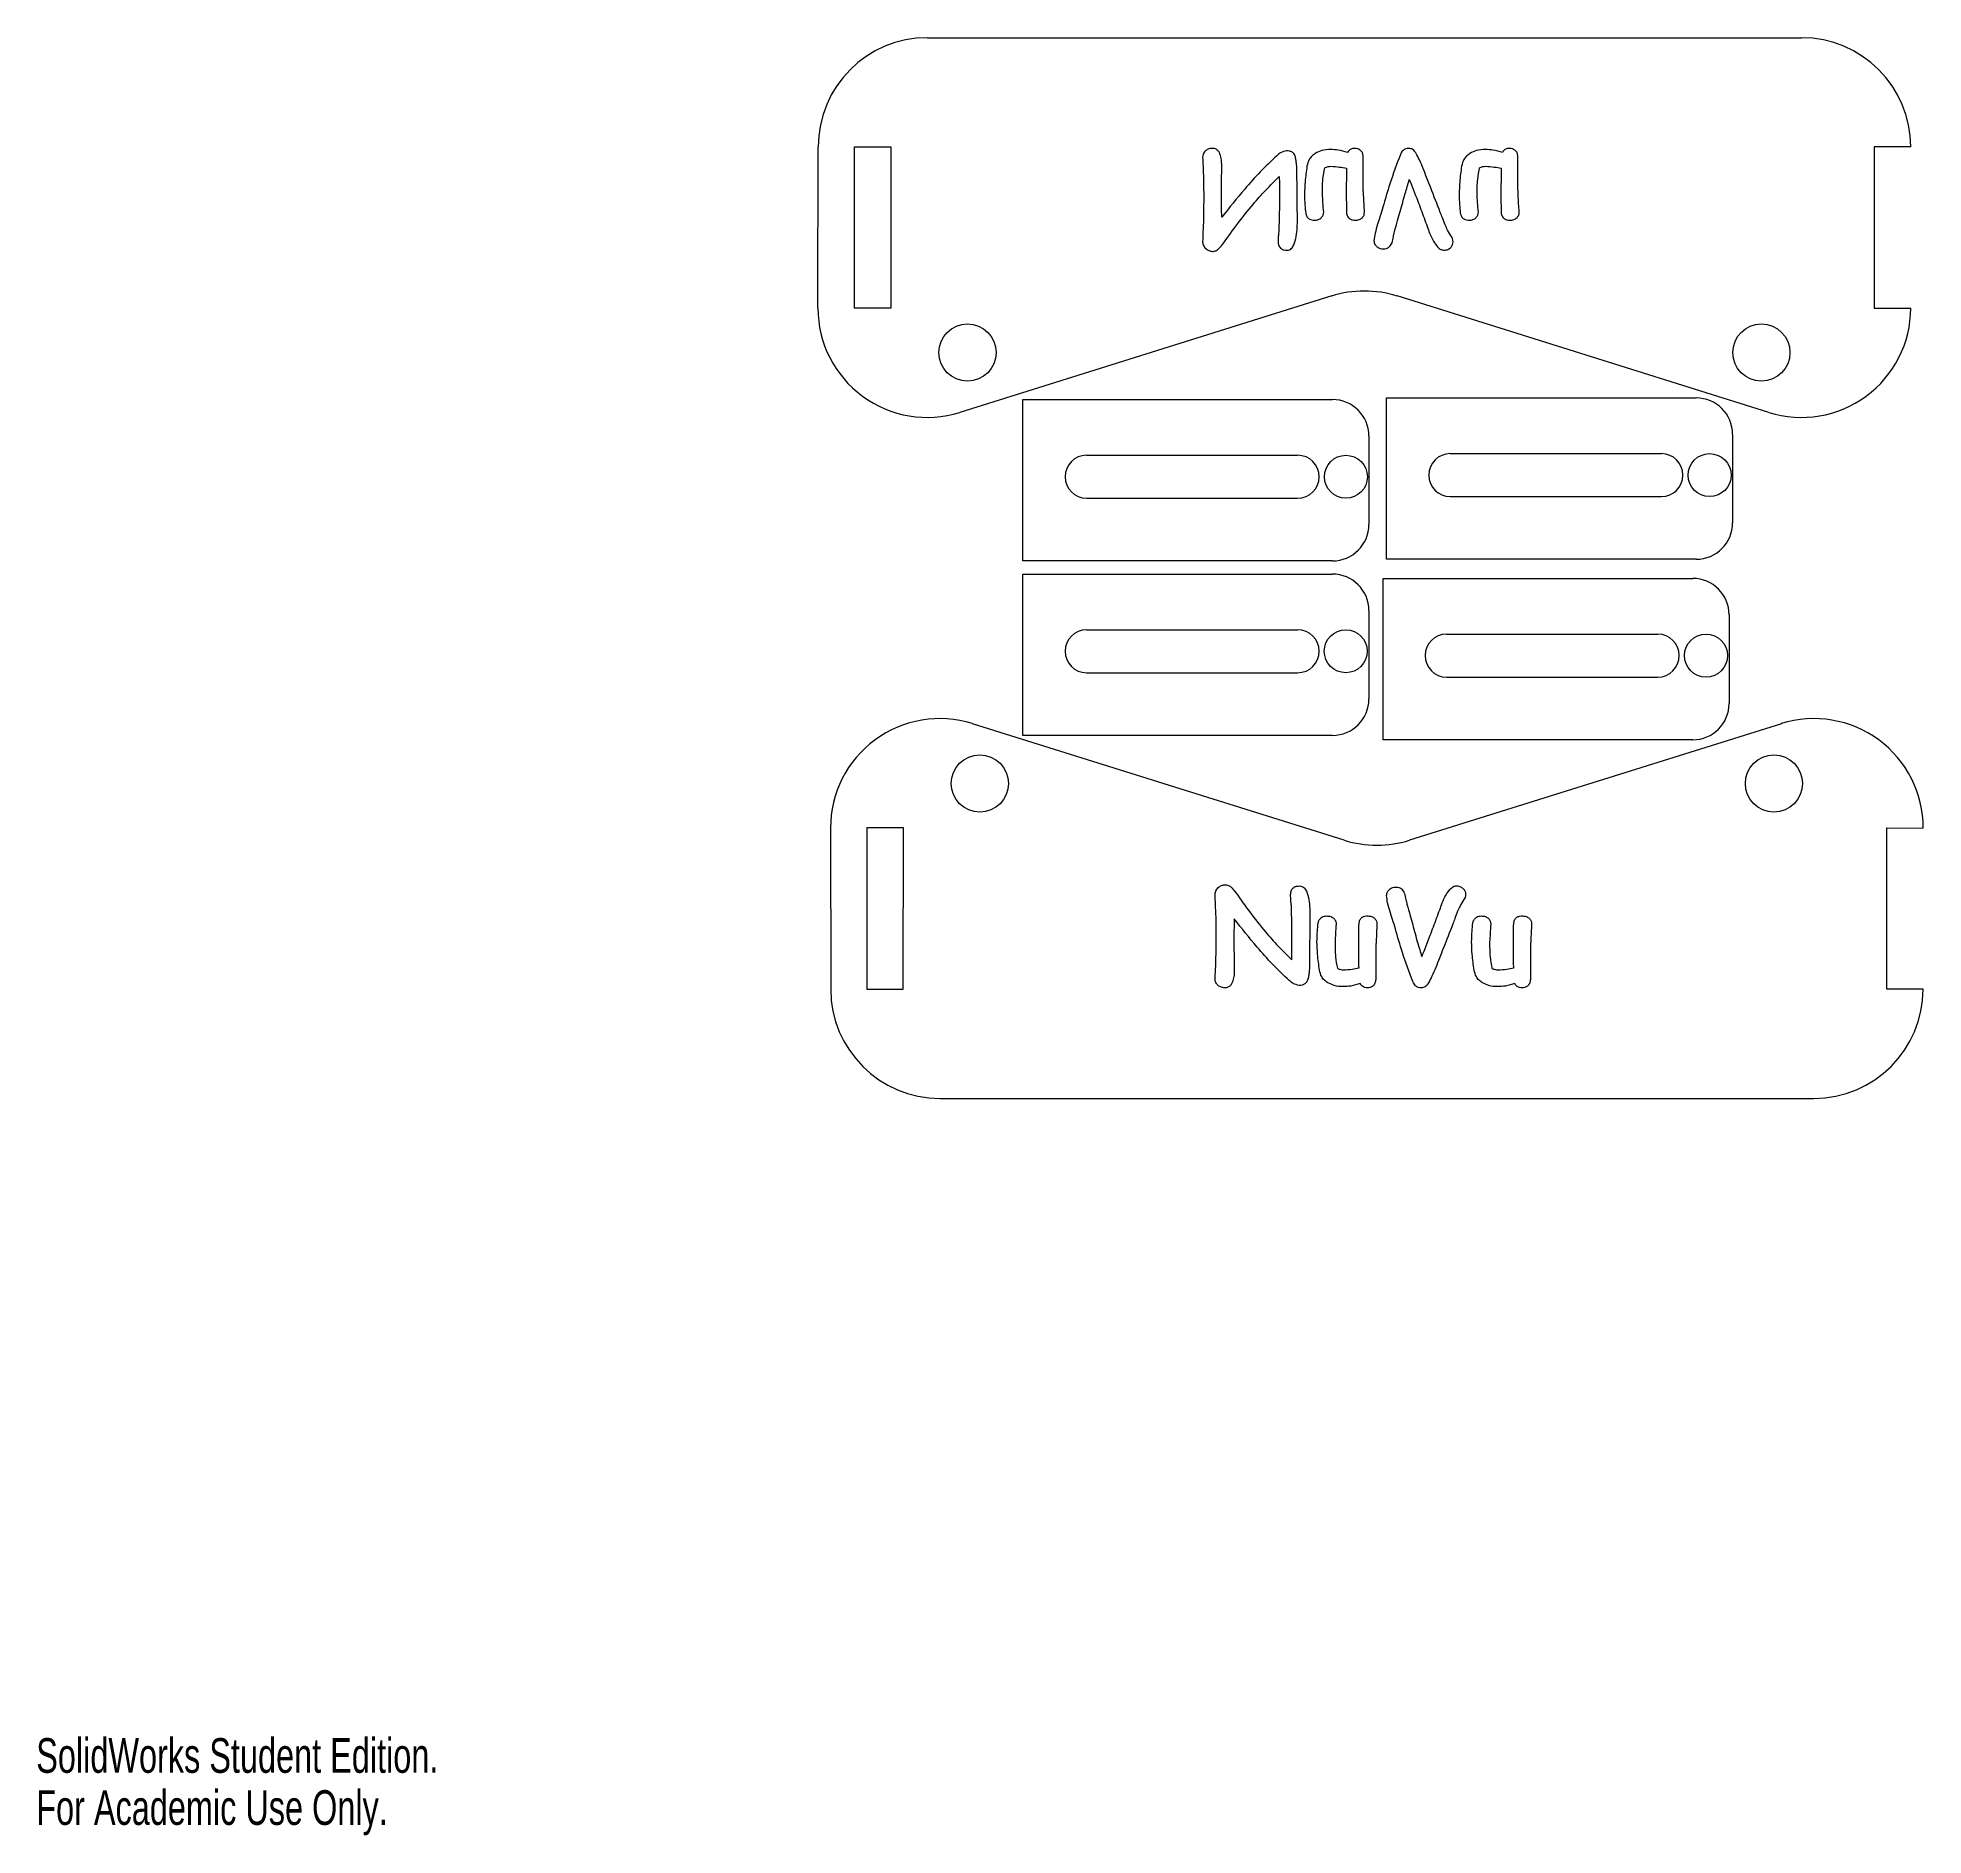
# Model space of a CAD drawing. Header units: inches. Extents: x 0 to 10.4, y 0 to 9.9.
import ezdxf

# ---------------------------------------------------------------- set-up
doc = ezdxf.new("R2010")
doc.units = ezdxf.units.IN
doc.header["$MEASUREMENT"] = 0
doc.styles.add('SLDTEXTSTYLE0', font='TXT', dxfattribs={"width": 0.7})

msp = doc.modelspace()

# ---------------------------------------------------------------- linework, layer by layer
at = {"color": 7, "linetype": 'Continuous', "lineweight": 15}
for p, q in [((4.893, 9.868), (9.692, 9.868)), ((4.292, 8.383), (4.293, 9.268)), ((4.492, 9.268), (4.692, 9.268)), ((4.492, 8.383), (4.492, 9.268)), ((4.692, 9.268), (4.692, 8.383)), ((7.286, 9.033), (7.286, 9.216)), ((8.135, 9.033), (8.135, 9.216)), ((10.292, 9.268), (10.092, 9.268)), ((10.092, 9.268), (10.092, 8.383)), ((7.113, 8.45), (5.072, 7.81)), ((9.513, 7.81), (7.472, 8.45)), ((4.692, 8.383), (4.492, 8.383)), ((10.092, 8.383), (10.292, 8.383)), ((5.417, 6.995), (5.417, 7.881)), ((5.417, 7.881), (7.117, 7.881)), ((7.414, 7.004), (7.414, 7.89)), ((7.414, 7.89), (9.114, 7.89)), ((7.317, 7.681), (7.317, 7.195)), ((9.314, 7.69), (9.314, 7.204)), ((5.767, 7.575), (6.926, 7.575)), ((7.764, 7.584), (8.923, 7.584)), ((5.767, 7.339), (6.926, 7.339)), ((7.764, 7.348), (8.923, 7.348)), ((7.117, 6.995), (5.417, 6.995)), ((9.114, 7.004), (7.414, 7.004)), ((5.417, 6.923), (7.117, 6.923)), ((5.417, 6.037), (5.417, 6.923)), ((7.395, 6.013), (7.395, 6.899)), ((7.395, 6.899), (9.095, 6.899)), ((7.317, 6.723), (7.317, 6.237)), ((9.295, 6.699), (9.295, 6.213)), ((5.767, 6.617), (6.926, 6.617)), ((7.744, 6.593), (8.903, 6.593)), ((5.767, 6.38), (6.926, 6.38)), ((7.744, 6.357), (8.903, 6.357)), ((7.182, 5.462), (5.14, 6.101)), ((7.117, 6.037), (5.417, 6.037)), ((9.095, 6.013), (7.395, 6.013)), ((9.582, 6.101), (7.54, 5.462)), ((4.361, 5.528), (4.362, 4.643)), ((4.761, 5.529), (4.561, 5.529)), ((4.561, 5.529), (4.561, 4.643)), ((4.76, 4.643), (4.761, 5.529)), ((10.161, 5.529), (10.361, 5.528)), ((10.161, 4.643), (10.161, 5.529)), ((7.355, 4.878), (7.355, 4.696)), ((8.204, 4.878), (8.204, 4.696)), ((4.561, 4.643), (4.76, 4.643)), ((10.36, 4.643), (10.161, 4.643)), ((4.962, 4.044), (9.76, 4.044))]:
    msp.add_line(p, q, dxfattribs=at)
for centre, radius in [((5.113, 8.139), 0.157), ((9.472, 8.139), 0.157), ((7.191, 7.457), 0.118), ((9.188, 7.466), 0.118), ((7.19, 6.499), 0.118), ((9.168, 6.475), 0.118), ((5.181, 5.773), 0.157), ((9.541, 5.773), 0.157)]:
    msp.add_circle(centre, radius, dxfattribs=at)
for centre, radius, start, end in [((4.893, 9.268), 0.6, 90, 179.9605), ((9.692, 9.268), 0.6, 0.0395, 90), ((7.292, 7.877), 0.6, 72.6008, 107.3992), ((4.892, 8.383), 0.6, 179.9605, 287.3992), ((9.692, 8.383), 0.6, 252.6008, 0.0395), ((7.117, 7.681), 0.2, 0, 90), ((9.114, 7.69), 0.2, 0, 90), ((5.767, 7.457), 0.118, 90, 270), ((6.926, 7.457), 0.118, 270, 90), ((7.764, 7.466), 0.118, 90, 270), ((8.923, 7.466), 0.118, 270, 90), ((7.117, 7.195), 0.2, 270, 0), ((9.114, 7.204), 0.2, 270, 0), ((7.117, 6.723), 0.2, 0, 90), ((9.095, 6.699), 0.2, 0, 90), ((5.767, 6.499), 0.118, 90, 270), ((6.926, 6.499), 0.118, 270, 90), ((7.744, 6.475), 0.118, 90, 270), ((8.903, 6.475), 0.118, 270, 90), ((7.117, 6.237), 0.2, 270, 0), ((9.095, 6.213), 0.2, 270, 0), ((4.961, 5.529), 0.6, 72.6008, 180.0395), ((9.761, 5.529), 0.6, 359.9605, 107.3992), ((7.361, 6.034), 0.6, 252.6008, 287.3992), ((4.962, 4.644), 0.6, 180.0395, 270), ((9.76, 4.644), 0.6, 270, 359.9605)]:
    msp.add_arc(centre, radius, start, end, dxfattribs=at)
for points, knots in [([(6.418, 9.245), (6.413, 9.239), (6.405, 9.229), (6.404, 9.217), (6.404, 9.211)], [0, 0, 0, 0, 0.5593069, 1, 1, 1, 1]), ([(6.459, 9.26), (6.45, 9.26), (6.435, 9.259), (6.423, 9.249), (6.418, 9.245)], [0, 0, 0, 0, 0.5599667, 1, 1, 1, 1]), ([(6.509, 9.158), (6.509, 9.169), (6.509, 9.19), (6.504, 9.216), (6.497, 9.236), (6.488, 9.249), (6.475, 9.259), (6.464, 9.26), (6.459, 9.26)], [0, 0, 0, 0, 0.250526, 0.500796, 0.625949, 0.750886, 0.87535, 1, 1, 1, 1]), ([(6.811, 9.22), (6.78, 9.191), (6.719, 9.132), (6.618, 9.019), (6.551, 8.934), (6.509, 8.882)], [0, 0, 0, 0, 0.279971, 0.559985, 1, 1, 1, 1]), ([(6.865, 9.247), (6.854, 9.245), (6.833, 9.24), (6.818, 9.226), (6.811, 9.22)], [0, 0, 0, 0, 0.557435, 1, 1, 1, 1]), ([(6.916, 9.203), (6.914, 9.21), (6.912, 9.223), (6.899, 9.239), (6.882, 9.246), (6.871, 9.247), (6.865, 9.247)], [0, 0, 0, 0, 0.280302, 0.559206, 0.779333, 1, 1, 1, 1]), ([(7.023, 9.233), (7.016, 9.228), (7.003, 9.219), (6.985, 9.196), (6.98, 9.176), (6.977, 9.163)], [0, 0, 0, 0, 0.280505, 0.5608227, 1, 1, 1, 1]), ([(7.107, 9.254), (7.091, 9.253), (7.061, 9.252), (7.035, 9.239), (7.023, 9.233)], [0, 0, 0, 0, 0.560214, 1, 1, 1, 1]), ([(7.2, 9.238), (7.183, 9.243), (7.153, 9.252), (7.121, 9.253), (7.107, 9.254)], [0, 0, 0, 0, 0.559891, 1, 1, 1, 1]), ([(7.24, 9.26), (7.236, 9.26), (7.227, 9.26), (7.211, 9.253), (7.205, 9.244), (7.2, 9.238)], [0, 0, 0, 0, 0.280908, 0.561386, 1, 1, 1, 1]), ([(7.286, 9.216), (7.285, 9.222), (7.284, 9.236), (7.271, 9.251), (7.256, 9.259), (7.245, 9.26), (7.24, 9.26)], [0, 0, 0, 0, 0.279551, 0.559188, 0.779497, 1, 1, 1, 1]), ([(7.49, 9.227), (7.47, 9.173), (7.434, 9.078), (7.406, 8.98), (7.394, 8.937)], [0, 0, 0, 0, 0.559918, 1, 1, 1, 1]), ([(7.536, 9.26), (7.53, 9.26), (7.519, 9.259), (7.501, 9.248), (7.494, 9.235), (7.49, 9.227)], [0, 0, 0, 0, 0.280786, 0.560685, 1, 1, 1, 1]), ([(7.576, 9.233), (7.573, 9.238), (7.569, 9.246), (7.556, 9.258), (7.544, 9.259), (7.536, 9.26)], [0, 0, 0, 0, 0.281545, 0.562476, 1, 1, 1, 1]), ([(7.615, 9.15), (7.609, 9.166), (7.597, 9.194), (7.582, 9.221), (7.576, 9.233)], [0, 0, 0, 0, 0.559971, 1, 1, 1, 1]), ([(7.872, 9.233), (7.866, 9.228), (7.853, 9.219), (7.835, 9.196), (7.83, 9.176), (7.826, 9.163)], [0, 0, 0, 0, 0.280505, 0.560822, 1, 1, 1, 1]), ([(7.956, 9.254), (7.94, 9.253), (7.91, 9.252), (7.884, 9.239), (7.872, 9.233)], [0, 0, 0, 0, 0.560214, 1, 1, 1, 1]), ([(8.05, 9.238), (8.033, 9.243), (8.002, 9.252), (7.97, 9.253), (7.956, 9.254)], [0, 0, 0, 0, 0.559891, 1, 1, 1, 1]), ([(8.089, 9.26), (8.085, 9.26), (8.076, 9.26), (8.061, 9.253), (8.054, 9.244), (8.05, 9.238)], [0, 0, 0, 0, 0.280909, 0.561385, 1, 1, 1, 1]), ([(8.135, 9.216), (8.134, 9.222), (8.133, 9.236), (8.12, 9.251), (8.105, 9.259), (8.095, 9.26), (8.089, 9.26)], [0, 0, 0, 0, 0.279552, 0.559188, 0.779497, 1, 1, 1, 1]), ([(6.404, 9.211), (6.405, 9.196), (6.406, 9.167), (6.408, 9.139), (6.408, 9.127)], [0, 0, 0, 0, 0.559995, 1, 1, 1, 1]), ([(6.408, 9.127), (6.409, 9.104), (6.409, 9.063), (6.41, 9.022), (6.411, 9.004)], [0, 0, 0, 0, 0.56, 1, 1, 1, 1]), ([(6.507, 8.993), (6.507, 9.011), (6.508, 9.042), (6.508, 9.085), (6.509, 9.122), (6.509, 9.146), (6.509, 9.158)], [0, 0, 0, 0, 0.339995, 0.559997, 0.779999, 1, 1, 1, 1]), ([(6.922, 9.148), (6.921, 9.158), (6.92, 9.177), (6.917, 9.195), (6.916, 9.203)], [0, 0, 0, 0, 0.5598737, 1, 1, 1, 1]), ([(6.924, 8.929), (6.924, 8.954), (6.923, 8.995), (6.923, 9.052), (6.922, 9.1), (6.922, 9.132), (6.922, 9.148)], [0, 0, 0, 0, 0.340001, 0.560002, 0.780002, 1, 1, 1, 1]), ([(6.977, 9.163), (6.973, 9.134), (6.966, 9.083), (6.964, 9.031), (6.963, 9.008)], [0, 0, 0, 0, 0.56002, 1, 1, 1, 1]), ([(7.062, 9.008), (7.062, 9.035), (7.062, 9.084), (7.071, 9.133), (7.075, 9.154)], [0, 0, 0, 0, 0.560243, 1, 1, 1, 1]), ([(7.075, 9.154), (7.081, 9.156), (7.092, 9.161), (7.103, 9.161), (7.108, 9.162)], [0, 0, 0, 0, 0.560182, 1, 1, 1, 1]), ([(7.108, 9.162), (7.124, 9.161), (7.153, 9.16), (7.181, 9.153), (7.194, 9.151)], [0, 0, 0, 0, 0.559888, 1, 1, 1, 1]), ([(7.194, 9.151), (7.194, 9.139), (7.194, 9.119), (7.194, 9.098), (7.194, 9.089)], [0, 0, 0, 0, 0.559999, 1, 1, 1, 1]), ([(7.709, 8.909), (7.692, 8.954), (7.66, 9.034), (7.629, 9.114), (7.615, 9.15)], [0, 0, 0, 0, 0.56, 1, 1, 1, 1]), ([(7.826, 9.163), (7.822, 9.134), (7.815, 9.083), (7.813, 9.031), (7.813, 9.008)], [0, 0, 0, 0, 0.56002, 1, 1, 1, 1]), ([(7.911, 9.008), (7.911, 9.035), (7.912, 9.084), (7.921, 9.133), (7.925, 9.154)], [0, 0, 0, 0, 0.560243, 1, 1, 1, 1]), ([(7.925, 9.154), (7.93, 9.156), (7.941, 9.161), (7.952, 9.161), (7.957, 9.162)], [0, 0, 0, 0, 0.560183, 1, 1, 1, 1]), ([(7.957, 9.162), (7.974, 9.161), (8.002, 9.16), (8.031, 9.153), (8.043, 9.151)], [0, 0, 0, 0, 0.559888, 1, 1, 1, 1]), ([(8.043, 9.151), (8.043, 9.139), (8.043, 9.119), (8.043, 9.098), (8.043, 9.089)], [0, 0, 0, 0, 0.559999, 1, 1, 1, 1]), ([(6.518, 8.739), (6.544, 8.775), (6.596, 8.848), (6.674, 8.946), (6.75, 9.032), (6.8, 9.081), (6.825, 9.106)], [0, 0, 0, 0, 0.280008, 0.560006, 0.780008, 1, 1, 1, 1]), ([(6.826, 9.054), (6.826, 9.011), (6.826, 8.934), (6.824, 8.858), (6.823, 8.824)], [0, 0, 0, 0, 0.560008, 1, 1, 1, 1]), ([(6.825, 9.106), (6.825, 9.096), (6.826, 9.079), (6.826, 9.061), (6.826, 9.054)], [0, 0, 0, 0, 0.559984, 1, 1, 1, 1]), ([(6.963, 9.008), (6.964, 8.989), (6.965, 8.954), (6.968, 8.92), (6.97, 8.905)], [0, 0, 0, 0, 0.559969, 1, 1, 1, 1]), ([(7.069, 8.91), (7.067, 8.928), (7.065, 8.961), (7.063, 8.993), (7.062, 9.008)], [0, 0, 0, 0, 0.559998, 1, 1, 1, 1]), ([(7.194, 9.089), (7.193, 9.078), (7.193, 9.059), (7.193, 9.039), (7.193, 9.031)], [0, 0, 0, 0, 0.560007, 1, 1, 1, 1]), ([(7.193, 9.031), (7.193, 9.008), (7.193, 8.966), (7.194, 8.925), (7.194, 8.907)], [0, 0, 0, 0, 0.560001, 1, 1, 1, 1]), ([(7.293, 8.911), (7.291, 8.941), (7.289, 8.98), (7.287, 9.02), (7.286, 9.03), (7.286, 9.033), (7.286, 9.033), (7.286, 9.033), (7.286, 9.033)], [0, 0, 0, 0, 0.754393, 0.942883, 0.989568, 0.999393, 0.999889, 1, 1, 1, 1]), ([(7.489, 8.914), (7.498, 8.947), (7.514, 9.005), (7.532, 9.063), (7.539, 9.089)], [0, 0, 0, 0, 0.56, 1, 1, 1, 1]), ([(7.539, 9.089), (7.555, 9.05), (7.582, 8.98), (7.609, 8.909), (7.62, 8.878)], [0, 0, 0, 0, 0.560002, 1, 1, 1, 1]), ([(7.813, 9.008), (7.813, 8.989), (7.814, 8.954), (7.818, 8.92), (7.819, 8.905)], [0, 0, 0, 0, 0.559969, 1, 1, 1, 1]), ([(7.918, 8.91), (7.917, 8.928), (7.914, 8.961), (7.912, 8.993), (7.911, 9.008)], [0, 0, 0, 0, 0.559998, 1, 1, 1, 1]), ([(8.043, 9.089), (8.043, 9.078), (8.042, 9.059), (8.042, 9.039), (8.042, 9.031)], [0, 0, 0, 0, 0.560007, 1, 1, 1, 1]), ([(8.042, 9.031), (8.042, 9.008), (8.042, 8.966), (8.043, 8.925), (8.043, 8.907)], [0, 0, 0, 0, 0.560001, 1, 1, 1, 1]), ([(8.142, 8.911), (8.14, 8.941), (8.138, 8.98), (8.136, 9.02), (8.136, 9.03), (8.135, 9.033), (8.135, 9.033), (8.135, 9.033), (8.135, 9.033)], [0, 0, 0, 0, 0.754393, 0.942883, 0.989568, 0.999393, 0.999889, 1, 1, 1, 1]), ([(6.411, 9.004), (6.41, 8.98), (6.41, 8.936), (6.409, 8.892), (6.409, 8.872)], [0, 0, 0, 0, 0.5600009, 1, 1, 1, 1]), ([(6.509, 8.882), (6.509, 8.903), (6.508, 8.94), (6.507, 8.977), (6.507, 8.993)], [0, 0, 0, 0, 0.560005, 1, 1, 1, 1]), ([(6.925, 8.875), (6.925, 8.885), (6.924, 8.903), (6.924, 8.921), (6.924, 8.929)], [0, 0, 0, 0, 0.559997, 1, 1, 1, 1]), ([(6.97, 8.905), (6.972, 8.899), (6.975, 8.886), (6.991, 8.868), (7.008, 8.867), (7.019, 8.866)], [0, 0, 0, 0, 0.28153, 0.561346, 1, 1, 1, 1]), ([(7.019, 8.866), (7.026, 8.866), (7.04, 8.867), (7.056, 8.879), (7.067, 8.894), (7.068, 8.905), (7.069, 8.91)], [0, 0, 0, 0, 0.280191, 0.559924, 0.779872, 1, 1, 1, 1]), ([(7.194, 8.907), (7.195, 8.9), (7.198, 8.887), (7.211, 8.873), (7.227, 8.866), (7.237, 8.866), (7.243, 8.866)], [0, 0, 0, 0, 0.280314, 0.558909, 0.779249, 1, 1, 1, 1]), ([(7.243, 8.866), (7.25, 8.866), (7.264, 8.867), (7.281, 8.879), (7.292, 8.894), (7.292, 8.905), (7.293, 8.911)], [0, 0, 0, 0, 0.28021, 0.560104, 0.77996, 1, 1, 1, 1]), ([(7.394, 8.937), (7.389, 8.92), (7.379, 8.889), (7.369, 8.858), (7.365, 8.844)], [0, 0, 0, 0, 0.559999, 1, 1, 1, 1]), ([(7.457, 8.802), (7.463, 8.823), (7.474, 8.86), (7.484, 8.898), (7.489, 8.914)], [0, 0, 0, 0, 0.559996, 1, 1, 1, 1]), ([(7.736, 8.841), (7.731, 8.853), (7.722, 8.876), (7.713, 8.899), (7.709, 8.909)], [0, 0, 0, 0, 0.559997, 1, 1, 1, 1]), ([(7.819, 8.905), (7.821, 8.899), (7.824, 8.886), (7.84, 8.868), (7.857, 8.867), (7.868, 8.866)], [0, 0, 0, 0, 0.281531, 0.561345, 1, 1, 1, 1]), ([(7.868, 8.866), (7.875, 8.866), (7.889, 8.867), (7.906, 8.879), (7.916, 8.894), (7.917, 8.905), (7.918, 8.91)], [0, 0, 0, 0, 0.280191, 0.559925, 0.779872, 1, 1, 1, 1]), ([(8.043, 8.907), (8.044, 8.9), (8.047, 8.887), (8.06, 8.873), (8.076, 8.866), (8.086, 8.866), (8.092, 8.866)], [0, 0, 0, 0, 0.280313, 0.558909, 0.779249, 1, 1, 1, 1]), ([(8.092, 8.866), (8.099, 8.866), (8.113, 8.867), (8.13, 8.879), (8.141, 8.894), (8.142, 8.905), (8.142, 8.911)], [0, 0, 0, 0, 0.2802084, 0.560103, 0.7799593, 1, 1, 1, 1]), ([(6.409, 8.872), (6.408, 8.849), (6.406, 8.808), (6.405, 8.766), (6.404, 8.748)], [0, 0, 0, 0, 0.5599944, 1, 1, 1, 1]), ([(6.823, 8.824), (6.823, 8.817), (6.822, 8.804), (6.821, 8.792), (6.821, 8.787)], [0, 0, 0, 0, 0.559983, 1, 1, 1, 1]), ([(6.869, 8.701), (6.873, 8.701), (6.881, 8.702), (6.895, 8.712), (6.91, 8.737), (6.919, 8.777), (6.924, 8.826), (6.925, 8.858), (6.925, 8.875)], [0, 0, 0, 0, 0.062416, 0.124776, 0.249307, 0.499123, 0.749533, 1, 1, 1, 1]), ([(7.365, 8.844), (7.36, 8.827), (7.351, 8.798), (7.347, 8.767), (7.345, 8.754)], [0, 0, 0, 0, 0.560394, 1, 1, 1, 1]), ([(7.444, 8.742), (7.447, 8.753), (7.451, 8.773), (7.455, 8.793), (7.457, 8.802)], [0, 0, 0, 0, 0.559999, 1, 1, 1, 1]), ([(7.62, 8.878), (7.626, 8.863), (7.636, 8.835), (7.646, 8.807), (7.65, 8.795)], [0, 0, 0, 0, 0.559999, 1, 1, 1, 1]), ([(7.77, 8.776), (7.763, 8.787), (7.75, 8.808), (7.74, 8.831), (7.736, 8.841)], [0, 0, 0, 0, 0.559875, 1, 1, 1, 1]), ([(6.404, 8.748), (6.405, 8.74), (6.408, 8.723), (6.424, 8.707), (6.443, 8.696), (6.455, 8.695), (6.462, 8.694)], [0, 0, 0, 0, 0.278855, 0.559062, 0.779591, 1, 1, 1, 1]), ([(6.462, 8.694), (6.469, 8.696), (6.482, 8.699), (6.501, 8.716), (6.512, 8.73), (6.518, 8.739)], [0, 0, 0, 0, 0.2781066, 0.5586853, 1, 1, 1, 1]), ([(6.821, 8.787), (6.82, 8.78), (6.819, 8.767), (6.819, 8.754), (6.819, 8.749)], [0, 0, 0, 0, 0.560021, 1, 1, 1, 1]), ([(6.819, 8.749), (6.819, 8.741), (6.82, 8.726), (6.833, 8.709), (6.851, 8.702), (6.863, 8.701), (6.869, 8.701)], [0, 0, 0, 0, 0.280625, 0.558685, 0.77903, 1, 1, 1, 1]), ([(7.345, 8.754), (7.346, 8.746), (7.348, 8.733), (7.357, 8.724), (7.361, 8.72)], [0, 0, 0, 0, 0.559025, 1, 1, 1, 1]), ([(7.361, 8.72), (7.367, 8.716), (7.378, 8.709), (7.39, 8.708), (7.396, 8.708)], [0, 0, 0, 0, 0.5591775, 1, 1, 1, 1]), ([(7.396, 8.708), (7.402, 8.708), (7.414, 8.709), (7.433, 8.72), (7.44, 8.734), (7.444, 8.742)], [0, 0, 0, 0, 0.280737, 0.560878, 1, 1, 1, 1]), ([(7.65, 8.795), (7.657, 8.78), (7.669, 8.753), (7.686, 8.729), (7.694, 8.719)], [0, 0, 0, 0, 0.560144, 1, 1, 1, 1]), ([(7.694, 8.719), (7.7, 8.713), (7.71, 8.703), (7.725, 8.702), (7.731, 8.701)], [0, 0, 0, 0, 0.559466, 1, 1, 1, 1]), ([(7.731, 8.701), (7.738, 8.702), (7.752, 8.704), (7.768, 8.716), (7.778, 8.731), (7.779, 8.743), (7.78, 8.748)], [0, 0, 0, 0, 0.27951, 0.559645, 0.7798, 1, 1, 1, 1]), ([(7.78, 8.748), (7.779, 8.754), (7.778, 8.763), (7.773, 8.772), (7.77, 8.776)], [0, 0, 0, 0, 0.5592152, 1, 1, 1, 1]), ([(6.473, 5.164), (6.474, 5.172), (6.477, 5.188), (6.493, 5.205), (6.511, 5.215), (6.524, 5.217), (6.53, 5.217)], [0, 0, 0, 0, 0.278858, 0.559064, 0.779592, 1, 1, 1, 1]), ([(6.53, 5.217), (6.537, 5.216), (6.551, 5.213), (6.57, 5.195), (6.58, 5.181), (6.587, 5.173)], [0, 0, 0, 0, 0.278107, 0.558685, 1, 1, 1, 1]), ([(6.887, 5.163), (6.888, 5.17), (6.889, 5.185), (6.902, 5.203), (6.92, 5.21), (6.932, 5.21), (6.937, 5.211)], [0, 0, 0, 0, 0.280628, 0.558688, 0.779031, 1, 1, 1, 1]), ([(6.937, 5.211), (6.942, 5.21), (6.95, 5.209), (6.964, 5.2), (6.979, 5.175), (6.988, 5.135), (6.993, 5.086), (6.993, 5.053), (6.993, 5.037)], [0, 0, 0, 0, 0.062416, 0.124776, 0.249307, 0.499123, 0.749533, 1, 1, 1, 1]), ([(7.414, 5.158), (7.415, 5.165), (7.416, 5.178), (7.426, 5.187), (7.43, 5.191)], [0, 0, 0, 0, 0.5590252, 1, 1, 1, 1]), ([(7.43, 5.191), (7.436, 5.196), (7.446, 5.203), (7.459, 5.204), (7.465, 5.204)], [0, 0, 0, 0, 0.55918, 1, 1, 1, 1]), ([(7.465, 5.204), (7.471, 5.203), (7.482, 5.203), (7.502, 5.192), (7.508, 5.178), (7.513, 5.169)], [0, 0, 0, 0, 0.280736, 0.560877, 1, 1, 1, 1]), ([(7.719, 5.117), (7.726, 5.132), (7.737, 5.159), (7.755, 5.182), (7.763, 5.193)], [0, 0, 0, 0, 0.560144, 1, 1, 1, 1]), ([(7.763, 5.193), (7.769, 5.198), (7.779, 5.208), (7.793, 5.21), (7.8, 5.211)], [0, 0, 0, 0, 0.559467, 1, 1, 1, 1]), ([(7.8, 5.211), (7.807, 5.21), (7.821, 5.208), (7.837, 5.195), (7.847, 5.18), (7.848, 5.169), (7.848, 5.163)], [0, 0, 0, 0, 0.279512, 0.559643, 0.779803, 1, 1, 1, 1]), ([(6.478, 5.039), (6.477, 5.062), (6.475, 5.104), (6.473, 5.145), (6.473, 5.164)], [0, 0, 0, 0, 0.559994, 1, 1, 1, 1]), ([(6.587, 5.173), (6.613, 5.136), (6.664, 5.063), (6.742, 4.966), (6.818, 4.879), (6.869, 4.83), (6.894, 4.805)], [0, 0, 0, 0, 0.280008, 0.560007, 0.780008, 1, 1, 1, 1]), ([(6.889, 5.125), (6.889, 5.132), (6.888, 5.145), (6.887, 5.157), (6.887, 5.163)], [0, 0, 0, 0, 0.5600263, 1, 1, 1, 1]), ([(6.892, 5.088), (6.892, 5.095), (6.891, 5.107), (6.89, 5.119), (6.889, 5.125)], [0, 0, 0, 0, 0.55998, 1, 1, 1, 1]), ([(6.894, 4.858), (6.894, 4.901), (6.894, 4.977), (6.893, 5.054), (6.892, 5.088)], [0, 0, 0, 0, 0.560007, 1, 1, 1, 1]), ([(7.434, 5.068), (7.429, 5.084), (7.419, 5.114), (7.416, 5.144), (7.414, 5.158)], [0, 0, 0, 0, 0.560391, 1, 1, 1, 1]), ([(7.513, 5.169), (7.515, 5.158), (7.52, 5.138), (7.524, 5.118), (7.526, 5.11)], [0, 0, 0, 0, 0.559996, 1, 1, 1, 1]), ([(7.526, 5.11), (7.532, 5.089), (7.543, 5.051), (7.553, 5.014), (7.558, 4.997)], [0, 0, 0, 0, 0.559995, 1, 1, 1, 1]), ([(7.689, 5.033), (7.695, 5.049), (7.705, 5.077), (7.715, 5.104), (7.719, 5.117)], [0, 0, 0, 0, 0.559999, 1, 1, 1, 1]), ([(7.839, 5.136), (7.831, 5.124), (7.818, 5.103), (7.808, 5.081), (7.804, 5.071)], [0, 0, 0, 0, 0.559877, 1, 1, 1, 1]), ([(7.848, 5.163), (7.848, 5.158), (7.847, 5.148), (7.841, 5.14), (7.839, 5.136)], [0, 0, 0, 0, 0.559215, 1, 1, 1, 1]), ([(6.479, 4.907), (6.479, 4.932), (6.478, 4.976), (6.478, 5.02), (6.478, 5.039)], [0, 0, 0, 0, 0.56, 1, 1, 1, 1]), ([(6.578, 5.029), (6.577, 5.009), (6.576, 4.972), (6.576, 4.935), (6.576, 4.919)], [0, 0, 0, 0, 0.560004, 1, 1, 1, 1]), ([(6.879, 4.692), (6.849, 4.721), (6.787, 4.779), (6.687, 4.892), (6.619, 4.977), (6.578, 5.029)], [0, 0, 0, 0, 0.279971, 0.559985, 1, 1, 1, 1]), ([(6.993, 4.982), (6.992, 4.957), (6.992, 4.916), (6.991, 4.86), (6.991, 4.811), (6.991, 4.779), (6.991, 4.763)], [0, 0, 0, 0, 0.34, 0.560003, 0.780003, 1, 1, 1, 1]), ([(6.993, 5.037), (6.993, 5.026), (6.993, 5.008), (6.993, 4.99), (6.993, 4.982)], [0, 0, 0, 0, 0.559995, 1, 1, 1, 1]), ([(7.032, 4.903), (7.033, 4.923), (7.033, 4.957), (7.037, 4.992), (7.039, 5.007)], [0, 0, 0, 0, 0.559967, 1, 1, 1, 1]), ([(7.039, 5.007), (7.04, 5.013), (7.043, 5.025), (7.06, 5.043), (7.077, 5.045), (7.087, 5.046)], [0, 0, 0, 0, 0.281526, 0.561345, 1, 1, 1, 1]), ([(7.087, 5.046), (7.094, 5.045), (7.108, 5.044), (7.125, 5.033), (7.136, 5.018), (7.137, 5.007), (7.137, 5.001)], [0, 0, 0, 0, 0.280191, 0.559925, 0.779874, 1, 1, 1, 1]), ([(7.137, 5.001), (7.136, 4.983), (7.134, 4.951), (7.132, 4.918), (7.131, 4.904)], [0, 0, 0, 0, 0.559999, 1, 1, 1, 1]), ([(7.261, 4.881), (7.262, 4.904), (7.262, 4.945), (7.262, 4.986), (7.263, 5.004)], [0, 0, 0, 0, 0.5599995, 1, 1, 1, 1]), ([(7.263, 5.004), (7.264, 5.011), (7.266, 5.024), (7.279, 5.039), (7.295, 5.045), (7.306, 5.046), (7.311, 5.046)], [0, 0, 0, 0, 0.2803126, 0.5589069, 0.7792486, 1, 1, 1, 1]), ([(7.311, 5.046), (7.318, 5.045), (7.332, 5.044), (7.349, 5.033), (7.36, 5.018), (7.361, 5.007), (7.361, 5.001)], [0, 0, 0, 0, 0.28021, 0.560103, 0.779964, 1, 1, 1, 1]), ([(7.361, 5.001), (7.36, 4.97), (7.358, 4.931), (7.356, 4.891), (7.355, 4.881), (7.355, 4.879), (7.355, 4.878), (7.355, 4.878), (7.355, 4.878)], [0, 0, 0, 0, 0.754393, 0.942881, 0.989568, 0.999393, 0.999888, 1, 1, 1, 1]), ([(7.463, 4.974), (7.458, 4.992), (7.448, 5.023), (7.438, 5.054), (7.434, 5.068)], [0, 0, 0, 0, 0.559997, 1, 1, 1, 1]), ([(7.559, 4.685), (7.539, 4.738), (7.503, 4.833), (7.475, 4.931), (7.463, 4.974)], [0, 0, 0, 0, 0.559919, 1, 1, 1, 1]), ([(7.558, 4.997), (7.566, 4.965), (7.582, 4.906), (7.6, 4.848), (7.608, 4.823)], [0, 0, 0, 0, 0.559998, 1, 1, 1, 1]), ([(7.608, 4.823), (7.624, 4.862), (7.651, 4.932), (7.677, 5.002), (7.689, 5.033)], [0, 0, 0, 0, 0.560002, 1, 1, 1, 1]), ([(7.778, 5.002), (7.761, 4.957), (7.729, 4.877), (7.698, 4.797), (7.684, 4.762)], [0, 0, 0, 0, 0.5599997, 1, 1, 1, 1]), ([(7.804, 5.071), (7.799, 5.058), (7.791, 5.035), (7.782, 5.012), (7.778, 5.002)], [0, 0, 0, 0, 0.559996, 1, 1, 1, 1]), ([(7.881, 4.903), (7.882, 4.923), (7.883, 4.957), (7.886, 4.992), (7.888, 5.007)], [0, 0, 0, 0, 0.559967, 1, 1, 1, 1]), ([(7.888, 5.007), (7.889, 5.013), (7.893, 5.025), (7.909, 5.043), (7.926, 5.045), (7.936, 5.046)], [0, 0, 0, 0, 0.281526, 0.561345, 1, 1, 1, 1]), ([(7.936, 5.046), (7.943, 5.045), (7.957, 5.044), (7.974, 5.033), (7.985, 5.018), (7.986, 5.007), (7.987, 5.001)], [0, 0, 0, 0, 0.28019, 0.559924, 0.779874, 1, 1, 1, 1]), ([(7.987, 5.001), (7.985, 4.983), (7.983, 4.951), (7.981, 4.918), (7.98, 4.904)], [0, 0, 0, 0, 0.559999, 1, 1, 1, 1]), ([(8.111, 4.881), (8.111, 4.904), (8.111, 4.945), (8.111, 4.986), (8.112, 5.004)], [0, 0, 0, 0, 0.5599995, 1, 1, 1, 1]), ([(8.112, 5.004), (8.113, 5.011), (8.116, 5.024), (8.128, 5.039), (8.145, 5.045), (8.155, 5.046), (8.16, 5.046)], [0, 0, 0, 0, 0.280313, 0.558906, 0.779248, 1, 1, 1, 1]), ([(8.16, 5.046), (8.167, 5.045), (8.182, 5.044), (8.198, 5.033), (8.21, 5.018), (8.21, 5.007), (8.21, 5.001)], [0, 0, 0, 0, 0.28021, 0.560103, 0.779964, 1, 1, 1, 1]), ([(8.21, 5.001), (8.209, 4.97), (8.207, 4.931), (8.205, 4.891), (8.204, 4.881), (8.204, 4.879), (8.204, 4.878), (8.204, 4.878), (8.204, 4.878)], [0, 0, 0, 0, 0.754392, 0.942881, 0.989568, 0.999393, 0.999887, 1, 1, 1, 1]), ([(6.477, 4.784), (6.477, 4.807), (6.478, 4.848), (6.479, 4.889), (6.479, 4.907)], [0, 0, 0, 0, 0.56, 1, 1, 1, 1]), ([(6.576, 4.919), (6.576, 4.9), (6.576, 4.869), (6.577, 4.826), (6.578, 4.79), (6.578, 4.766), (6.578, 4.753)], [0, 0, 0, 0, 0.339993, 0.559998, 0.779998, 1, 1, 1, 1]), ([(7.046, 4.748), (7.042, 4.777), (7.034, 4.829), (7.033, 4.881), (7.032, 4.903)], [0, 0, 0, 0, 0.560019, 1, 1, 1, 1]), ([(7.131, 4.904), (7.131, 4.876), (7.131, 4.827), (7.14, 4.779), (7.144, 4.758)], [0, 0, 0, 0, 0.560246, 1, 1, 1, 1]), ([(7.262, 4.822), (7.262, 4.833), (7.262, 4.853), (7.262, 4.872), (7.261, 4.881)], [0, 0, 0, 0, 0.56001, 1, 1, 1, 1]), ([(7.895, 4.748), (7.891, 4.777), (7.883, 4.829), (7.882, 4.881), (7.881, 4.903)], [0, 0, 0, 0, 0.560019, 1, 1, 1, 1]), ([(7.98, 4.904), (7.98, 4.876), (7.98, 4.827), (7.989, 4.779), (7.993, 4.758)], [0, 0, 0, 0, 0.560246, 1, 1, 1, 1]), ([(8.111, 4.822), (8.111, 4.833), (8.111, 4.853), (8.111, 4.872), (8.111, 4.881)], [0, 0, 0, 0, 0.5600097, 1, 1, 1, 1]), ([(6.473, 4.7), (6.473, 4.716), (6.475, 4.744), (6.476, 4.772), (6.477, 4.784)], [0, 0, 0, 0, 0.559994, 1, 1, 1, 1]), ([(6.894, 4.805), (6.894, 4.815), (6.894, 4.833), (6.894, 4.85), (6.894, 4.858)], [0, 0, 0, 0, 0.559988, 1, 1, 1, 1]), ([(6.991, 4.763), (6.99, 4.753), (6.989, 4.735), (6.986, 4.717), (6.985, 4.709)], [0, 0, 0, 0, 0.559873, 1, 1, 1, 1]), ([(7.263, 4.761), (7.262, 4.772), (7.262, 4.793), (7.262, 4.813), (7.262, 4.822)], [0, 0, 0, 0, 0.560002, 1, 1, 1, 1]), ([(8.112, 4.761), (8.112, 4.772), (8.112, 4.793), (8.111, 4.813), (8.111, 4.822)], [0, 0, 0, 0, 0.560002, 1, 1, 1, 1]), ([(6.486, 4.667), (6.482, 4.672), (6.474, 4.682), (6.473, 4.695), (6.473, 4.7)], [0, 0, 0, 0, 0.5593039, 1, 1, 1, 1]), ([(6.527, 4.651), (6.519, 4.652), (6.503, 4.653), (6.491, 4.662), (6.486, 4.667)], [0, 0, 0, 0, 0.559968, 1, 1, 1, 1]), ([(6.578, 4.753), (6.578, 4.743), (6.577, 4.722), (6.573, 4.695), (6.565, 4.676), (6.557, 4.662), (6.543, 4.653), (6.533, 4.651), (6.527, 4.651)], [0, 0, 0, 0, 0.250524, 0.500794, 0.625948, 0.750885, 0.87535, 1, 1, 1, 1]), ([(6.934, 4.664), (6.923, 4.667), (6.902, 4.672), (6.886, 4.685), (6.879, 4.692)], [0, 0, 0, 0, 0.557435, 1, 1, 1, 1]), ([(6.985, 4.709), (6.983, 4.702), (6.98, 4.688), (6.967, 4.672), (6.951, 4.665), (6.94, 4.664), (6.934, 4.664)], [0, 0, 0, 0, 0.2803013, 0.5592052, 0.7793335, 1, 1, 1, 1]), ([(7.092, 4.678), (7.085, 4.683), (7.072, 4.692), (7.054, 4.716), (7.049, 4.736), (7.046, 4.748)], [0, 0, 0, 0, 0.280504, 0.560826, 1, 1, 1, 1]), ([(7.176, 4.658), (7.159, 4.658), (7.13, 4.66), (7.103, 4.673), (7.092, 4.678)], [0, 0, 0, 0, 0.560214, 1, 1, 1, 1]), ([(7.144, 4.758), (7.15, 4.755), (7.161, 4.751), (7.172, 4.75), (7.177, 4.75)], [0, 0, 0, 0, 0.560184, 1, 1, 1, 1]), ([(7.269, 4.674), (7.252, 4.669), (7.222, 4.659), (7.19, 4.658), (7.176, 4.658)], [0, 0, 0, 0, 0.5598905, 1, 1, 1, 1]), ([(7.177, 4.75), (7.193, 4.75), (7.222, 4.752), (7.25, 4.758), (7.263, 4.761)], [0, 0, 0, 0, 0.559888, 1, 1, 1, 1]), ([(7.309, 4.651), (7.304, 4.651), (7.295, 4.652), (7.28, 4.658), (7.273, 4.668), (7.269, 4.674)], [0, 0, 0, 0, 0.280907, 0.561383, 1, 1, 1, 1]), ([(7.355, 4.696), (7.354, 4.689), (7.352, 4.676), (7.34, 4.661), (7.325, 4.652), (7.314, 4.651), (7.309, 4.651)], [0, 0, 0, 0, 0.279555, 0.559189, 0.779498, 1, 1, 1, 1]), ([(7.605, 4.651), (7.599, 4.651), (7.588, 4.652), (7.569, 4.663), (7.563, 4.677), (7.559, 4.685)], [0, 0, 0, 0, 0.280788, 0.560688, 1, 1, 1, 1]), ([(7.644, 4.678), (7.642, 4.674), (7.637, 4.666), (7.624, 4.654), (7.612, 4.652), (7.605, 4.651)], [0, 0, 0, 0, 0.281552, 0.562476, 1, 1, 1, 1]), ([(7.684, 4.762), (7.677, 4.746), (7.666, 4.717), (7.651, 4.69), (7.644, 4.678)], [0, 0, 0, 0, 0.559975, 1, 1, 1, 1]), ([(7.941, 4.678), (7.934, 4.683), (7.921, 4.692), (7.903, 4.716), (7.898, 4.736), (7.895, 4.748)], [0, 0, 0, 0, 0.280504, 0.560826, 1, 1, 1, 1]), ([(8.025, 4.658), (8.008, 4.658), (7.979, 4.66), (7.952, 4.673), (7.941, 4.678)], [0, 0, 0, 0, 0.560214, 1, 1, 1, 1]), ([(7.993, 4.758), (7.999, 4.755), (8.01, 4.751), (8.021, 4.75), (8.026, 4.75)], [0, 0, 0, 0, 0.560186, 1, 1, 1, 1]), ([(8.118, 4.674), (8.101, 4.669), (8.071, 4.659), (8.039, 4.658), (8.025, 4.658)], [0, 0, 0, 0, 0.559891, 1, 1, 1, 1]), ([(8.026, 4.75), (8.042, 4.75), (8.071, 4.752), (8.099, 4.758), (8.112, 4.761)], [0, 0, 0, 0, 0.559889, 1, 1, 1, 1]), ([(8.158, 4.651), (8.153, 4.651), (8.144, 4.652), (8.129, 4.658), (8.122, 4.668), (8.118, 4.674)], [0, 0, 0, 0, 0.280906, 0.561383, 1, 1, 1, 1]), ([(8.204, 4.696), (8.203, 4.689), (8.202, 4.676), (8.189, 4.661), (8.174, 4.652), (8.163, 4.651), (8.158, 4.651)], [0, 0, 0, 0, 0.279554, 0.559189, 0.779498, 1, 1, 1, 1])]:
    msp.add_open_spline(points, degree=3, knots=knots, dxfattribs=at)

# ---------------------------------------------------------------- texts
at = {"color": 7, "linetype": 'Continuous', "char_height": 0.1903, "attachment_point": 1, "style": 'SLDTEXTSTYLE0'}
for s, insert in [('SolidWorks Student Edition.', (0, 0.531)), ('For Academic Use Only.', (0, 0.245))]:
    msp.add_mtext(s, dxfattribs=dict(at, insert=insert))

doc.saveas('drawing.dxf')
